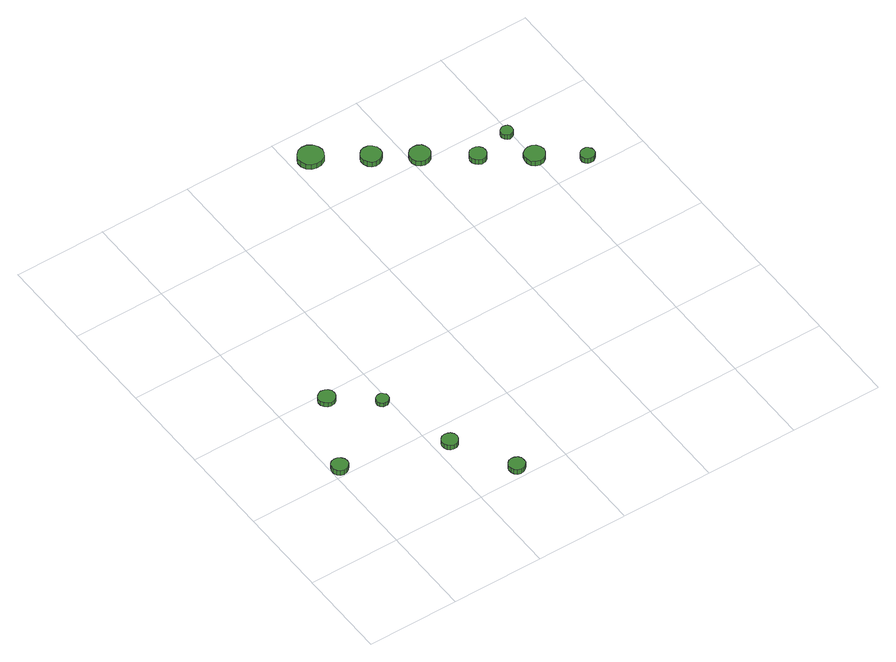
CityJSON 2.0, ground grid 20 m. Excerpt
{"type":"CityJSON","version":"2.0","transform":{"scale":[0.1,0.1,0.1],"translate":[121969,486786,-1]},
"CityObjects":{
"tree1":{"type":"SolitaryVegetationObject","attributes":{"function":"something"},"geometry":[{"type":"MultiSurface","lod":"1","boundaries":[[[0,1,2,3,4,5,6,7,8,9,10,11,12,13,14]],[[15,16,17,18,19,20,21,22,23,24,25,26,27,28,29]],[[0,29,28,1]],[[1,28,27,2]],[[2,27,26,3]],[[3,26,25,4]],[[4,25,24,5]],[[5,24,23,6]],[[6,23,22,7]],[[7,22,21,8]],[[8,21,20,9]],[[9,20,19,10]],[[10,19,18,11]],[[11,18,17,12]],[[12,17,16,13]],[[13,16,15,14]],[[14,15,29,0]]]}]},
"tree2":{"type":"SolitaryVegetationObject","attributes":{"function":"something"},"geometry":[{"type":"MultiSurface","lod":"1","boundaries":[[[30,31,32,33,34,35,36,37,38,39,40,41,42,43,44]],[[45,46,47,48,49,50,51,52,53,54,55,56,57,58,59]],[[30,59,58,31]],[[31,58,57,32]],[[32,57,56,33]],[[33,56,55,34]],[[34,55,54,35]],[[35,54,53,36]],[[36,53,52,37]],[[37,52,51,38]],[[38,51,50,39]],[[39,50,49,40]],[[40,49,48,41]],[[41,48,47,42]],[[42,47,46,43]],[[43,46,45,44]],[[44,45,59,30]]]}]},
"tree3":{"type":"SolitaryVegetationObject","attributes":{"function":"something"},"geometry":[{"type":"MultiSurface","lod":"1","boundaries":[[[60,61,62,63,64,65,66,67,68,69,70,71,72,73,74]],[[75,76,77,78,79,80,81,82,83,84,85,86,87,88,89]],[[60,89,88,61]],[[61,88,87,62]],[[62,87,86,63]],[[63,86,85,64]],[[64,85,84,65]],[[65,84,83,66]],[[66,83,82,67]],[[67,82,81,68]],[[68,81,80,69]],[[69,80,79,70]],[[70,79,78,71]],[[71,78,77,72]],[[72,77,76,73]],[[73,76,75,74]],[[74,75,89,60]]]}]},
"tree4":{"type":"SolitaryVegetationObject","attributes":{"function":"something"},"geometry":[{"type":"MultiSurface","lod":"1","boundaries":[[[90,91,92,93,94,95,96,97,98,99,100,101,102,103,104]],[[105,106,107,108,109,110,111,112,113,114,115,116,117,118,119]],[[90,119,118,91]],[[91,118,117,92]],[[92,117,116,93]],[[93,116,115,94]],[[94,115,114,95]],[[95,114,113,96]],[[96,113,112,97]],[[97,112,111,98]],[[98,111,110,99]],[[99,110,109,100]],[[100,109,108,101]],[[101,108,107,102]],[[102,107,106,103]],[[103,106,105,104]],[[104,105,119,90]]]}]},
"tree5":{"type":"SolitaryVegetationObject","attributes":{"function":"something"},"geometry":[{"type":"MultiSurface","lod":"1","boundaries":[[[120,121,122,123,124,125,126,127,128,129,130,131,132,133,134]],[[135,136,137,138,139,140,141,142,143,144,145,146,147,148,149]],[[120,149,148,121]],[[121,148,147,122]],[[122,147,146,123]],[[123,146,145,124]],[[124,145,144,125]],[[125,144,143,126]],[[126,143,142,127]],[[127,142,141,128]],[[128,141,140,129]],[[129,140,139,130]],[[130,139,138,131]],[[131,138,137,132]],[[132,137,136,133]],[[133,136,135,134]],[[134,135,149,120]]]}]},
"tree6":{"type":"SolitaryVegetationObject","attributes":{"function":"something"},"geometry":[{"type":"MultiSurface","lod":"1","boundaries":[[[150,151,152,153,154,155,156,157,158,159,160,161,162,163,164]],[[165,166,167,168,169,170,171,172,173,174,175,176,177,178,179]],[[150,179,178,151]],[[151,178,177,152]],[[152,177,176,153]],[[153,176,175,154]],[[154,175,174,155]],[[155,174,173,156]],[[156,173,172,157]],[[157,172,171,158]],[[158,171,170,159]],[[159,170,169,160]],[[160,169,168,161]],[[161,168,167,162]],[[162,167,166,163]],[[163,166,165,164]],[[164,165,179,150]]]}]},
"tree7":{"type":"SolitaryVegetationObject","attributes":{"function":"something"},"geometry":[{"type":"MultiSurface","lod":"1","boundaries":[[[180,181,182,183,184,185,186,187,188,189,190,191,192,193,194]],[[195,196,197,198,199,200,201,202,203,204,205,206,207,208,209]],[[180,209,208,181]],[[181,208,207,182]],[[182,207,206,183]],[[183,206,205,184]],[[184,205,204,185]],[[185,204,203,186]],[[186,203,202,187]],[[187,202,201,188]],[[188,201,200,189]],[[189,200,199,190]],[[190,199,198,191]],[[191,198,197,192]],[[192,197,196,193]],[[193,196,195,194]],[[194,195,209,180]]]}]},
"tree8":{"type":"SolitaryVegetationObject","attributes":{"function":"something"},"geometry":[{"type":"MultiSurface","lod":"1","boundaries":[[[210,211,212,213,214,215,216,217,218,219,220,221,222,223,224]],[[225,226,227,228,229,230,231,232,233,234,235,236,237,238,239]],[[210,239,238,211]],[[211,238,237,212]],[[212,237,236,213]],[[213,236,235,214]],[[214,235,234,215]],[[215,234,233,216]],[[216,233,232,217]],[[217,232,231,218]],[[218,231,230,219]],[[219,230,229,220]],[[220,229,228,221]],[[221,228,227,222]],[[222,227,226,223]],[[223,226,225,224]],[[224,225,239,210]]]}]},
"tree9":{"type":"SolitaryVegetationObject","attributes":{"function":"something"},"geometry":[{"type":"MultiSurface","lod":"1","boundaries":[[[240,241,242,243,244,245,246,247,248,249,250,251,252,253,254]],[[255,256,257,258,259,260,261,262,263,264,265,266,267,268,269]],[[240,269,268,241]],[[241,268,267,242]],[[242,267,266,243]],[[243,266,265,244]],[[244,265,264,245]],[[245,264,263,246]],[[246,263,262,247]],[[247,262,261,248]],[[248,261,260,249]],[[249,260,259,250]],[[250,259,258,251]],[[251,258,257,252]],[[252,257,256,253]],[[253,256,255,254]],[[254,255,269,240]]]}]},
"tree10":{"type":"SolitaryVegetationObject","attributes":{"function":"something"},"geometry":[{"type":"MultiSurface","lod":"1","boundaries":[[[270,271,272,273,274,275,276,277,278,279,280,281,282,283,284]],[[285,286,287,288,289,290,291,292,293,294,295,296,297,298,299]],[[270,299,298,271]],[[271,298,297,272]],[[272,297,296,273]],[[273,296,295,274]],[[274,295,294,275]],[[275,294,293,276]],[[276,293,292,277]],[[277,292,291,278]],[[278,291,290,279]],[[279,290,289,280]],[[280,289,288,281]],[[281,288,287,282]],[[282,287,286,283]],[[283,286,285,284]],[[284,285,299,270]]]}]},
"tree11":{"type":"SolitaryVegetationObject","attributes":{"function":"something"},"geometry":[{"type":"MultiSurface","lod":"1","boundaries":[[[300,301,302,303,304,305,306,307,308,309,310,311,312,313,314]],[[315,316,317,318,319,320,321,322,323,324,325,326,327,328,329]],[[300,329,328,301]],[[301,328,327,302]],[[302,327,326,303]],[[303,326,325,304]],[[304,325,324,305]],[[305,324,323,306]],[[306,323,322,307]],[[307,322,321,308]],[[308,321,320,309]],[[309,320,319,310]],[[310,319,318,311]],[[311,318,317,312]],[[312,317,316,313]],[[313,316,315,314]],[[314,315,329,300]]]}]},
"tree12":{"type":"SolitaryVegetationObject","attributes":{"function":"something"},"geometry":[{"type":"MultiSurface","lod":"1","boundaries":[[[330,331,332,333,334,335,336,337,338,339,340,341,342,343,344]],[[345,346,347,348,349,350,351,352,353,354,355,356,357,358,359]],[[330,359,358,331]],[[331,358,357,332]],[[332,357,356,333]],[[333,356,355,334]],[[334,355,354,335]],[[335,354,353,336]],[[336,353,352,337]],[[337,352,351,338]],[[338,351,350,339]],[[339,350,349,340]],[[340,349,348,341]],[[341,348,347,342]],[[342,347,346,343]],[[343,346,345,344]],[[344,345,359,330]]]}]}
},
"vertices":[
[36,220,19],[35,227,19],[30,233,19],[24,237,19],[17,238,19],[9,236,19],[4,231,19],[1,224,19],[1,216,19],[4,209,19],[9,204,19],[17,202,19],[24,203,19],[30,207,19],[35,213,19],[35,213,7],[30,207,7],[24,203,7],[17,202,7],[9,204,7],[4,209,7],[1,216,7],[1,224,7],[4,231,7],[9,236,7],[17,238,7],[24,237,7],[30,233,7],[35,227,7],[36,220,7],
[119,383,19],[118,390,19],[113,397,19],[107,400,19],[99,401,19],[92,399,19],[87,394,19],[83,387,19],[83,379,19],[87,372,19],[92,367,19],[99,365,19],[107,366,19],[113,370,19],[118,376,19],[118,376,8],[113,370,8],[107,366,8],[99,365,8],[92,367,8],[87,372,8],[83,379,8],[83,387,8],[87,394,8],[92,399,8],[99,401,8],[107,400,8],[113,397,8],[118,390,8],[119,383,8],
[249,153,19],[248,160,19],[243,166,19],[237,169,19],[230,170,19],[223,168,19],[218,163,19],[215,157,19],[215,149,19],[218,143,19],[223,138,19],[230,136,19],[237,136,19],[243,140,19],[248,146,19],[248,146,7],[243,140,7],[237,136,7],[230,136,7],[223,138,7],[218,143,7],[215,149,7],[215,157,7],[218,163,7],[223,168,7],[230,170,7],[237,169,7],[243,166,7],[248,160,7],[249,153,7],
[201,318,18],[200,323,18],[196,328,18],[191,331,18],[186,331,18],[181,330,18],[176,326,18],[174,321,18],[174,315,18],[176,310,18],[181,306,18],[186,305,18],[191,305,18],[196,308,18],[200,312,18],[200,312,8],[196,308,8],[191,305,8],[186,305,8],[181,306,8],[176,310,8],[174,315,8],[174,321,8],[176,326,8],[181,330,8],[186,331,8],[191,331,8],[196,328,8],[200,323,8],[201,318,8],
[319,26,19],[318,33,19],[314,39,19],[307,42,19],[300,43,19],[293,41,19],[288,36,19],[285,29,19],[285,22,19],[288,15,19],[293,10,19],[300,8,19],[307,9,19],[314,13,19],[318,18,19],[318,18,7],[314,13,7],[307,9,7],[300,8,7],[293,10,7],[288,15,7],[285,22,7],[285,29,7],[288,36,7],[293,41,7],[300,43,7],[307,42,7],[314,39,7],[318,33,7],[319,26,7],
[463,919,32],[460,930,32],[454,939,32],[444,945,32],[433,946,32],[422,943,32],[414,935,32],[409,925,32],[409,914,32],[414,903,32],[422,896,32],[433,893,32],[444,894,32],[454,899,32],[460,908,32],[460,908,19],[454,899,19],[444,894,19],[433,893,19],[422,896,19],[414,903,19],[409,914,19],[409,925,19],[414,935,19],[422,943,19],[433,946,19],[444,945,19],[454,939,19],[460,930,19],[463,919,19],
[555,854,32],[554,863,32],[548,870,32],[540,875,32],[531,876,32],[522,873,32],[516,867,32],[512,859,32],[512,850,32],[516,841,32],[522,835,32],[531,832,32],[540,833,32],[548,838,32],[554,845,32],[554,845,19],[548,838,19],[540,833,19],[531,832,19],[522,835,19],[516,841,19],[512,850,19],[512,859,19],[516,867,19],[522,873,19],[531,876,19],[540,875,19],[548,870,19],[554,863,19],[555,854,19],
[634,801,33],[632,810,33],[627,818,33],[619,822,33],[610,823,33],[601,820,33],[594,814,33],[591,806,33],[591,797,33],[594,788,33],[601,782,33],[610,779,33],[619,780,33],[627,785,33],[632,792,33],[632,792,20],[627,785,20],[619,780,20],[610,779,20],[601,782,20],[594,788,20],[591,797,20],[591,806,20],[594,814,20],[601,820,20],[610,823,20],[619,822,20],[627,818,20],[632,810,20],[634,801,20],
[722,736,33],[721,743,33],[716,750,33],[710,753,33],[702,754,33],[695,752,33],[690,747,33],[687,740,33],[687,732,33],[690,726,33],[695,721,33],[702,718,33],[710,719,33],[716,723,33],[721,729,33],[721,729,20],[716,723,20],[710,719,20],[702,718,20],[695,721,20],[690,726,20],[687,732,20],[687,740,20],[690,747,20],[695,752,20],[702,754,20],[710,753,20],[716,750,20],[721,743,20],[722,736,20],
[817,674,32],[815,683,32],[810,691,32],[802,695,32],[793,696,32],[784,693,32],[777,687,32],[774,679,32],[774,670,32],[777,661,32],[784,655,32],[793,652,32],[802,653,32],[810,658,32],[815,665,32],[815,665,20],[810,658,20],[802,653,20],[793,652,20],[784,655,20],[777,661,20],[774,670,20],[774,679,20],[777,687,20],[784,693,20],[793,696,20],[802,695,20],[810,691,20],[815,683,20],[817,674,20],
[799,756,32],[798,761,32],[795,766,32],[790,768,32],[785,769,32],[780,767,32],[775,763,32],[773,758,32],[773,753,32],[775,748,32],[780,744,32],[785,742,32],[790,743,32],[795,746,32],[798,750,32],[798,750,20],[795,746,20],[790,743,20],[785,742,20],[780,744,20],[775,748,20],[773,753,20],[773,758,20],[775,763,20],[780,767,20],[785,769,20],[790,768,20],[795,766,20],[798,761,20],[799,756,20],
[895,616,32],[894,622,32],[890,627,32],[885,630,32],[878,631,32],[872,629,32],[868,625,32],[865,619,32],[865,613,32],[868,607,32],[872,603,32],[878,601,32],[885,602,32],[890,605,32],[894,610,32],[894,610,19],[890,605,19],[885,602,19],[878,601,19],[872,603,19],[868,607,19],[865,613,19],[865,619,19],[868,625,19],[872,629,19],[878,631,19],[885,630,19],[890,627,19],[894,622,19],[895,616,19]
]}
